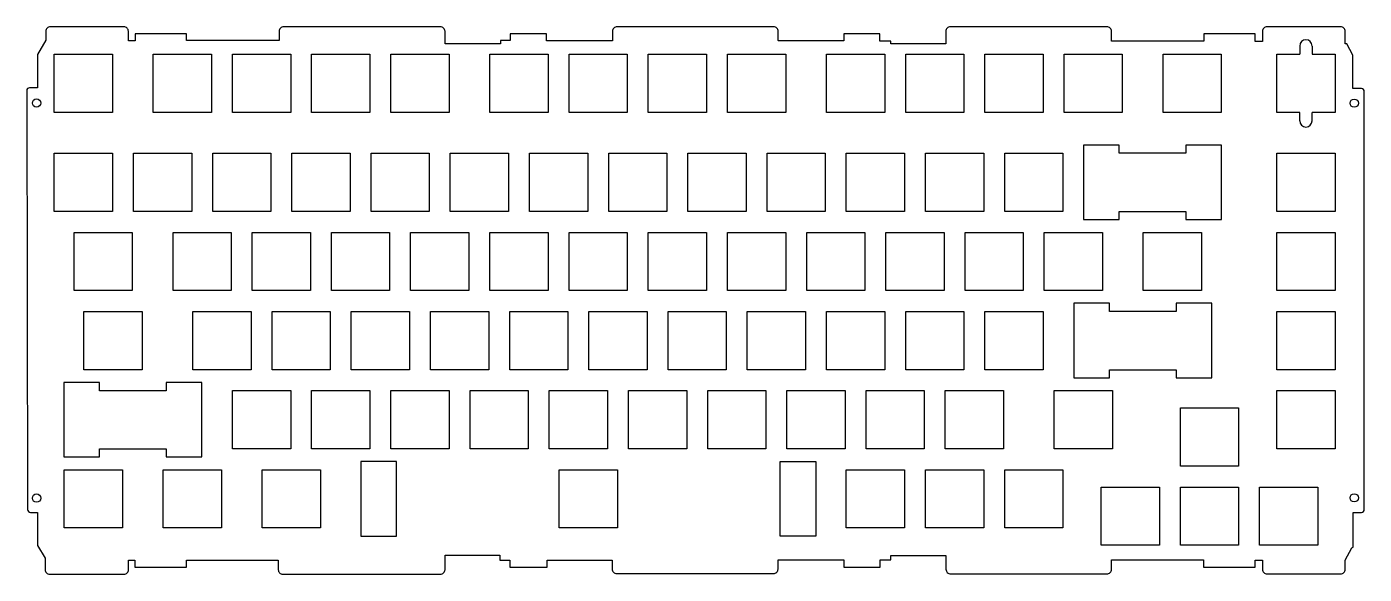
# Model space of a CAD drawing. Header units: millimetres. Extents: x -4 to 318, y -4 to 128.
import ezdxf

# ---------------------------------------------------------------- set-up
doc = ezdxf.new("R2010")
doc.units = ezdxf.units.MM

msp = doc.modelspace()

# ---------------------------------------------------------------- linework, layer by layer
for p, q in [((302.17, 123.56), (302.17, 121.56)), ((305.17, 123.56), (305.17, 121.56)), ((302.17, 105.56), (302.17, 107.56)), ((305.17, 105.56), (305.17, 107.56))]:
    msp.add_line(p, q)
at = {"color": 7, "linetype": 'Continuous', "lineweight": 25}
msp.add_lwpolyline([(-4, 112.8), (-3.8, 12, 0.413641), (-3.1, 11.3), (-1.4, 11.3), (-1.4, 3.3), (0.4, 0.26), (0.4, -2.5, 0.414214), (1.5, -3.6), (19.4, -3.6, 0.414214), (20.5, -2.5), (20.5, -0.17), (22, -0.17), (22, -1.88), (34.4, -1.88), (34.4, -0.17), (56.5, -0.17), (56.5, -2.5, 0.414214), (57.6, -3.6), (95.5, -3.6, 0.414214), (96.6, -2.5), (96.6, 1), (109.8, 1), (109.8, -0.17), (112.2, -0.17), (112.2, -1.9), (121.14, -1.9), (121.14, -0.17), (136.8, -0.17), (136.8, -2.35, 0.414214), (137.9, -3.45), (175.6, -3.45, 0.414214), (176.7, -2.35), (176.7, -0.1), (192.5, -0.1), (192.5, -1.9), (201.3, -1.9), (201.3, -0.1), (203.85, -0.1), (203.85, 0.9), (217.1, 0.9), (217.1, -2.4, 0.414214), (218.2, -3.5), (255.8, -3.5, 0.414214), (256.9, -2.4), (256.9, -0.25, -0.414214), (257.05, -0.1), (279, -0.1), (279, -1.9), (291.5, -1.9), (291.5, -0.23), (293.2, -0.23), (293.2, -2.4, 0.414214), (294.3, -3.5), (312.05, -3.5, 0.414214), (313.15, -2.4), (313.15, -0.19), (314.7, 2.8), (315, 2.9), (315, 11.3), (317, 11.3, 0.414214), (317.7, 12), (317.7, 112.6, 0.414214), (317, 113.3), (314.98, 113.3), (314.98, 121.37), (313.53, 124.08), (313.15, 124.08), (313.15, 127.1, 0.414214), (312.05, 128.2), (294.3, 128.2, 0.414214), (293.2, 127.1), (293.2, 124.66), (291.46, 124.66), (291.46, 126.5), (279.1, 126.5), (279.1, 124.7), (256.9, 124.7), (256.9, 127.1, 0.414214), (255.8, 128.2), (218.14, 128.2, 0.414214), (217.04, 127.1), (217.04, 124.08), (203.8, 124.08), (203.8, 124.7), (201.2, 124.7), (201.2, 126.5), (192.5, 126.5), (192.5, 124.8), (176.9, 124.8, -0.414214), (176.75, 124.95), (176.75, 127.1, 0.414214), (175.65, 128.2), (138, 128.2, 0.414214), (136.9, 127.1), (136.9, 124.95, -0.414214), (136.75, 124.8), (121, 124.8), (121, 126.5), (112.3, 126.5), (112.3, 124.9), (110.03, 124.9, 0.414214), (109.93, 124.8), (109.93, 124.08), (96.6, 124.08), (96.6, 127.1, 0.414214), (95.5, 128.2), (57.8, 128.2, 0.414214), (56.7, 127.1), (56.7, 124.9), (34.4, 124.9), (34.4, 126.5), (22.1, 126.5), (22.1, 124.79), (20.45, 124.79), (20.45, 127.1, 0.414214), (19.35, 128.2), (1.69, 128.2, 0.414214), (0.59, 127.1), (0.59, 125), (-1.4, 121.5), (-1.4, 113.5), (-3.3, 113.5, 0.414787)], format="xyb", close=True, dxfattribs=at)
for points in [[(16.62, 121.56), (16.62, 107.56), (2.62, 107.56), (2.62, 121.56)], [(40.43, 107.56), (26.43, 107.56), (26.43, 121.56), (40.43, 121.56)], [(45.48, 107.56), (45.48, 121.56), (59.48, 121.56), (59.48, 107.56)], [(64.53, 121.56), (78.53, 121.56), (78.53, 107.56), (64.53, 107.56)], [(97.58, 107.56), (83.58, 107.56), (83.58, 121.56), (97.58, 121.56)], [(121.39, 121.56), (121.39, 107.56), (107.39, 107.56), (107.39, 121.56)], [(126.44, 107.56), (126.44, 121.56), (140.44, 121.56), (140.44, 107.56)], [(145.5, 107.56), (145.5, 121.56), (159.49, 121.56), (159.49, 107.56)], [(164.54, 121.56), (178.54, 121.56), (178.54, 107.56), (164.54, 107.56)], [(188.36, 121.56), (202.36, 121.56), (202.36, 107.56), (188.36, 107.56)], [(207.41, 121.56), (221.41, 121.56), (221.41, 107.56), (207.41, 107.56)], [(226.46, 107.56), (226.46, 121.56), (240.46, 121.56), (240.46, 107.56)], [(259.51, 107.56), (245.51, 107.56), (245.51, 121.56), (259.51, 121.56)], [(269.32, 121.56), (283.32, 121.56), (283.32, 107.56), (269.32, 107.56)], [(16.62, 83.75), (2.62, 83.75), (2.62, 97.75), (16.62, 97.75)], [(21.67, 97.75), (35.67, 97.75), (35.67, 83.75), (21.67, 83.75)], [(40.72, 97.75), (54.72, 97.75), (54.72, 83.75), (40.72, 83.75)], [(59.77, 83.75), (59.77, 97.75), (73.77, 97.75), (73.77, 83.75)], [(78.82, 83.75), (78.82, 97.75), (92.82, 97.75), (92.82, 83.75)], [(111.87, 83.75), (97.87, 83.75), (97.87, 97.75), (111.87, 97.75)], [(116.92, 97.75), (130.92, 97.75), (130.92, 83.75), (116.92, 83.75)], [(135.97, 83.75), (135.97, 97.75), (149.97, 97.75), (149.97, 83.75)], [(169.02, 83.75), (155.02, 83.75), (155.02, 97.75), (169.02, 97.75)], [(188.07, 83.75), (174.07, 83.75), (174.07, 97.75), (188.07, 97.75)], [(193.12, 83.75), (193.12, 97.75), (207.12, 97.75), (207.12, 83.75)], [(226.17, 97.75), (226.17, 83.75), (212.17, 83.75), (212.17, 97.75)], [(245.22, 97.75), (245.22, 83.75), (231.22, 83.75), (231.22, 97.75)], [(296.67, 97.75), (310.67, 97.75), (310.67, 83.75), (296.67, 83.75)], [(21.38, 78.7), (21.38, 64.7), (7.38, 64.7), (7.38, 78.7)], [(31.19, 78.7), (45.19, 78.7), (45.19, 64.7), (31.19, 64.7)], [(64.24, 64.7), (50.24, 64.7), (50.24, 78.7), (64.24, 78.7)], [(83.29, 78.7), (83.29, 64.7), (69.29, 64.7), (69.29, 78.7)], [(102.34, 64.7), (88.34, 64.7), (88.34, 78.7), (102.34, 78.7)], [(107.39, 64.7), (107.39, 78.7), (121.39, 78.7), (121.39, 64.7)], [(140.44, 64.7), (126.44, 64.7), (126.44, 78.7), (140.44, 78.7)], [(145.5, 64.7), (145.5, 78.7), (159.49, 78.7), (159.49, 64.7)], [(178.54, 78.7), (178.54, 64.7), (164.54, 64.7), (164.54, 78.7)], [(183.59, 78.7), (197.59, 78.7), (197.59, 64.7), (183.59, 64.7)], [(216.64, 64.7), (202.65, 64.7), (202.65, 78.7), (216.64, 78.7)], [(221.69, 64.7), (221.69, 78.7), (235.69, 78.7), (235.69, 64.7)], [(254.74, 64.7), (240.75, 64.7), (240.75, 78.7), (254.74, 78.7)], [(264.56, 78.7), (278.56, 78.7), (278.56, 64.7), (264.56, 64.7)], [(310.67, 78.7), (310.67, 64.7), (296.67, 64.7), (296.67, 78.7)], [(23.76, 59.65), (23.76, 45.65), (9.76, 45.65), (9.76, 59.65)], [(49.96, 59.65), (49.96, 45.65), (35.96, 45.65), (35.96, 59.65)], [(69.01, 45.65), (55.01, 45.65), (55.01, 59.65), (69.01, 59.65)], [(74.06, 59.65), (88.06, 59.65), (88.06, 45.65), (74.06, 45.65)], [(107.11, 59.65), (107.11, 45.65), (93.11, 45.65), (93.11, 59.65)], [(112.16, 45.65), (112.16, 59.65), (126.16, 59.65), (126.16, 45.65)], [(131.21, 45.65), (131.21, 59.65), (145.21, 59.65), (145.21, 45.65)], [(150.26, 45.65), (150.26, 59.65), (164.26, 59.65), (164.26, 45.65)], [(183.31, 45.65), (169.31, 45.65), (169.31, 59.65), (183.31, 59.65)], [(202.36, 59.65), (202.36, 45.65), (188.36, 45.65), (188.36, 59.65)], [(221.41, 59.65), (221.41, 45.65), (207.41, 45.65), (207.41, 59.65)], [(240.46, 45.65), (226.46, 45.65), (226.46, 59.65), (240.46, 59.65)], [(296.67, 59.65), (310.67, 59.65), (310.67, 45.65), (296.67, 45.65)], [(45.48, 26.6), (45.48, 40.6), (59.48, 40.6), (59.48, 26.6)], [(78.53, 26.6), (64.53, 26.6), (64.53, 40.6), (78.53, 40.6)], [(97.58, 40.6), (97.58, 26.6), (83.58, 26.6), (83.58, 40.6)], [(102.63, 26.6), (102.63, 40.6), (116.63, 40.6), (116.63, 26.6)], [(135.68, 40.6), (135.68, 26.6), (121.68, 26.6), (121.68, 40.6)], [(154.73, 26.6), (140.73, 26.6), (140.73, 40.6), (154.73, 40.6)], [(173.78, 40.6), (173.78, 26.6), (159.78, 26.6), (159.78, 40.6)], [(178.83, 26.6), (178.83, 40.6), (192.83, 40.6), (192.83, 26.6)], [(197.88, 40.6), (211.88, 40.6), (211.88, 26.6), (197.88, 26.6)], [(230.93, 26.6), (216.93, 26.6), (216.93, 40.6), (230.93, 40.6)], [(243.13, 26.6), (243.13, 40.6), (257.12, 40.6), (257.12, 26.6)], [(296.67, 40.6), (310.67, 40.6), (310.67, 26.6), (296.67, 26.6)], [(287.47, 22.45), (273.47, 22.45), (273.47, 36.45), (287.47, 36.45)], [(5, 21.55), (19, 21.55), (19, 7.55), (5, 7.55)], [(42.81, 21.55), (42.81, 7.55), (28.81, 7.55), (28.81, 21.55)], [(52.63, 7.55), (52.63, 21.55), (66.63, 21.55), (66.63, 7.55)], [(124.06, 7.55), (124.06, 21.55), (138.06, 21.55), (138.06, 7.55)], [(193.12, 7.55), (193.12, 21.55), (207.12, 21.55), (207.12, 7.55)], [(226.17, 7.55), (212.17, 7.55), (212.17, 21.55), (226.17, 21.55)], [(245.22, 21.55), (245.22, 7.55), (231.22, 7.55), (231.22, 21.55)], [(254.42, 17.4), (268.42, 17.4), (268.42, 3.4), (254.42, 3.4)], [(273.47, 3.4), (273.47, 17.4), (287.47, 17.4), (287.47, 3.4)], [(292.52, 17.4), (306.52, 17.4), (306.52, 3.4), (292.52, 3.4)]]:
    msp.add_lwpolyline(points, close=True, dxfattribs=at)
for points in [[(302.17, 107.56), (296.67, 107.56), (296.67, 121.56), (302.17, 121.56)], [(305.17, 121.56), (310.67, 121.56), (310.67, 107.56), (305.17, 107.56)], [(274.82, 83.75), (274.82, 81.78), (283.39, 81.78), (283.39, 99.72), (274.82, 99.72), (274.82, 97.74), (258.77, 97.74), (258.77, 99.72), (250.19, 99.72), (250.19, 81.78), (258.77, 81.78), (258.77, 83.75), (274.82, 83.75)], [(272.44, 45.65), (272.44, 43.68), (281.01, 43.68), (281.01, 61.62), (272.44, 61.62), (272.44, 59.64), (256.39, 59.64), (256.39, 61.62), (247.81, 61.62), (247.81, 43.68), (256.39, 43.68), (256.39, 45.65), (272.44, 45.65)], [(29.55, 26.6), (29.55, 24.63), (38.13, 24.63), (38.13, 42.56), (29.55, 42.56), (29.55, 40.59), (13.5, 40.59), (13.5, 42.56), (4.93, 42.56), (4.93, 24.63), (13.5, 24.63), (13.5, 26.6), (29.55, 26.6)]]:
    msp.add_lwpolyline(points, dxfattribs=at)
for points in [[(76.36, 5.58), (84.94, 5.58), (84.94, 23.52), (76.36, 23.52)], [(185.76, 5.58), (177.19, 5.58), (177.19, 23.52), (185.76, 23.52)]]:
    msp.add_lwpolyline(points, close=True)
for centre in [(-1.63, 109.84), (315.3, 109.8), (-1.63, 14.74), (315.3, 14.8)]:
    msp.add_circle(centre, 1, dxfattribs=at)
for centre, start, end in [((303.67, 123.56), 0, 180), ((303.67, 105.56), 180, 0)]:
    msp.add_arc(centre, 1.5, start, end)

doc.saveas('drawing.dxf')
